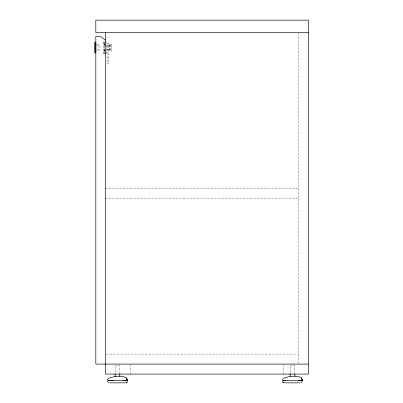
<?xml version="1.0" encoding="UTF-8"?>
<svg xmlns="http://www.w3.org/2000/svg" width="403" height="403" viewBox="0 0 403 403"><rect width="100%" height="100%" fill="white"/><g stroke="black" fill="none" stroke-linecap="round" stroke-linejoin="round"><path stroke-width="0.3" stroke-dasharray="2.02 1.51" d="M104.337 53.1L103.339 53.357L103.329 41.756L105.727 41.731M104.337 49.856L104.201 50.481M104.221 50.315L104.196 44.627M104.196 44.688L104.075 41.736L104.09 53.377L105.742 53.377M104.206 53.352L104.201 50.425M103.329 42.572L105.077 42.567M104.08 44.572L105.732 44.572M104.08 44.718L105.732 44.713M96.806 44.854L99.566 44.849L99.571 50.249L96.811 50.254M109.082 45.257L111.586 45.252M107.082 45.519L108.583 45.514M107.082 45.861L108.583 45.861M96.806 45.962L99.566 45.962M109.082 45.917L111.586 45.912M109.082 46.446L111.586 46.446M109.087 48.652L111.586 48.652M109.087 49.186L111.591 49.181M96.811 49.322L99.566 49.317M107.087 49.504L108.588 49.504M107.087 49.851L108.588 49.846M109.087 49.846L111.591 49.841M104.085 50.395L105.737 50.395M104.085 50.536L105.737 50.536M103.339 52.541L104.211 52.541M105.964 52.536L106.84 52.536M105.324 188.367L298.421 188.367M105.324 198.372L298.421 198.372M106.578 354.086L298.421 354.086M104.216 44.798L104.332 45.257M106.83 41.731L106.84 53.372M298.421 33.288L298.421 363.466M294.855 373.49L294.855 365.34L290.19 365.34L290.19 373.652M283.415 364.715L283.415 374.095M130.335 364.715L130.335 374.095M119.787 373.49L119.787 365.34L115.122 365.34L115.122 373.652M108.583 43.589L107.082 43.589L107.102 63.739L108.603 63.739L108.583 43.589M111.586 44.149L109.082 44.154L109.087 50.949L111.591 50.944L111.586 44.149"/><path stroke-width="0.6" d="M119.545 376.211L123.691 376.699L126.33 377.903L127.63 380.649L107.284 380.649L107.757 379.087L109.661 377.772L115.48 376.397M290.19 376.422C293.973 376.236 298.008 375.777 301.399 377.903L302.698 380.649L282.347 380.649L282.825 379.087L284.73 377.772L290.231 376.417L290.19 373.652M127.464 381.49L126.28 382.684L125.449 382.85L109.465 382.85M302.532 381.49L301.348 382.684M115.122 373.652L115.162 376.417M115.122 376.422L119.787 376.206L119.787 374.034M308.426 32.658L95.818 32.658L95.818 20.15L308.426 20.15L308.426 374.095L105.324 374.095L105.324 32.658M308.426 364.09L95.818 364.09L95.818 36.406L100.569 36.406L105.324 40.159M108.342 380.649L113.49 380.644M283.41 380.649L285.566 380.649M300.512 382.85L284.533 382.85L283.596 382.649L282.513 381.49M302.698 380.649L298.714 380.644M123.645 380.644L127.63 380.649M108.629 382.684L107.45 381.49M95.818 42.083L95.828 53.045M94.574 42.083L94.584 53.05M294.855 374.034L294.855 376.206M127.086 382.104L126.28 382.684L127.086 382.104M283.697 382.684L282.896 382.104L283.697 382.684M301.701 378.553L301.399 377.903L302.522 380.649L301.701 378.553M126.633 378.553L126.33 377.903L127.454 380.649L126.633 378.553"/></g></svg>
